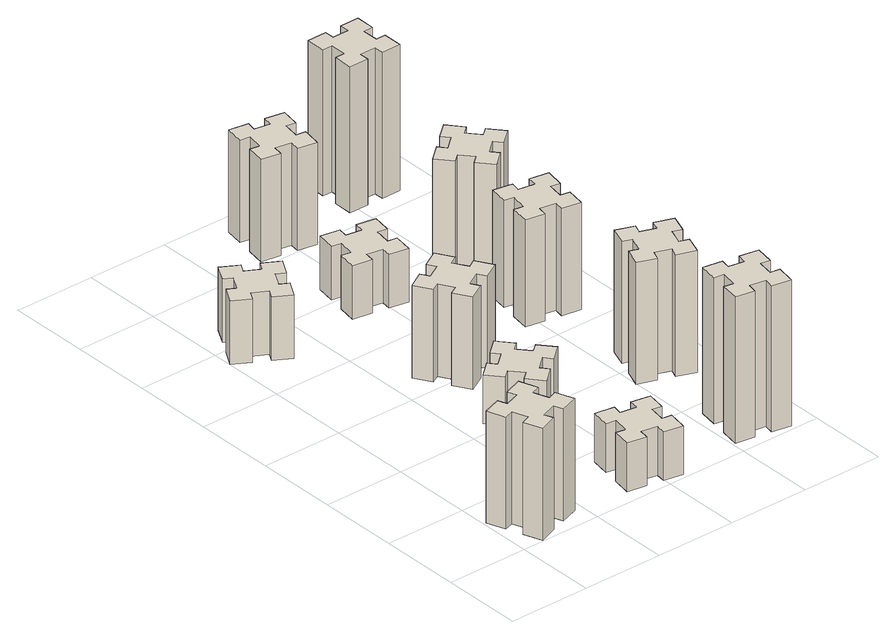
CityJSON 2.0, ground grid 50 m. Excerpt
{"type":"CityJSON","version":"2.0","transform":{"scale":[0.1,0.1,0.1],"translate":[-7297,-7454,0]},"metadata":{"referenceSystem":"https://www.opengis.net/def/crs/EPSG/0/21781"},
"CityObjects":{
"building1":{"type":"Building","attributes":{"class":"1000","function":"1000","usage":"1000","yearOfConstruction":2016,"roofType":"1000","measuredHeight":69,"storeysAboveGround":30,"storeysBelowGround":0},"geometry":[{"type":"Solid","lod":"1","boundaries":[[[[0,1,2,3,4,5,6,7,8,9,10,11,12,13,14,15,16,17,18,19]],[[17,16,20,21]],[[16,15,22,20]],[[15,14,23,22]],[[14,13,24,23]],[[13,12,25,24]],[[12,11,26,25]],[[11,10,27,26]],[[10,9,28,27]],[[9,8,29,28]],[[8,7,30,29]],[[7,6,31,30]],[[6,5,32,31]],[[5,4,33,32]],[[4,3,34,33]],[[3,2,35,34]],[[2,1,36,35]],[[1,0,37,36]],[[0,19,38,37]],[[19,18,39,38]],[[18,17,21,39]],[[24,25,26,27,28,29,30,31,32,33,34,35,36,37,38,39,21,20,22,23]]]]}]},
"building2":{"type":"Building","attributes":{"class":"1000","function":"1000","usage":"1000","yearOfConstruction":2016,"roofType":"1000","measuredHeight":39,"storeysAboveGround":30,"storeysBelowGround":0},"geometry":[{"type":"Solid","lod":"1","boundaries":[[[[40,41,42,43,44,45,46,47,48,49,50,51,52,53,54,55,56,57,58,59]],[[57,56,60,61]],[[56,55,62,60]],[[55,54,63,62]],[[54,53,64,63]],[[53,52,65,64]],[[52,51,66,65]],[[51,50,67,66]],[[50,49,68,67]],[[49,48,69,68]],[[48,47,70,69]],[[47,46,71,70]],[[46,45,72,71]],[[45,44,73,72]],[[44,43,74,73]],[[43,42,75,74]],[[42,41,76,75]],[[41,40,77,76]],[[40,59,78,77]],[[59,58,79,78]],[[58,57,61,79]],[[64,65,66,67,68,69,70,71,72,73,74,75,76,77,78,79,61,60,62,63]]]]}]},
"building3":{"type":"Building","attributes":{"class":"1000","function":"1000","usage":"1000","yearOfConstruction":2016,"roofType":"1000","measuredHeight":30,"storeysAboveGround":30,"storeysBelowGround":0},"geometry":[{"type":"Solid","lod":"1","boundaries":[[[[80,81,82,83,84,85,86,87,88,89,90,91,92,93,94,95,96,97,98,99]],[[97,96,100,101]],[[96,95,102,100]],[[95,94,103,102]],[[94,93,104,103]],[[93,92,105,104]],[[92,91,106,105]],[[91,90,107,106]],[[90,89,108,107]],[[89,88,109,108]],[[88,87,110,109]],[[87,86,111,110]],[[86,85,112,111]],[[85,84,113,112]],[[84,83,114,113]],[[83,82,115,114]],[[82,81,116,115]],[[81,80,117,116]],[[80,99,118,117]],[[99,98,119,118]],[[98,97,101,119]],[[104,105,106,107,108,109,110,111,112,113,114,115,116,117,118,119,101,100,102,103]]]]}]},
"building4":{"type":"Building","attributes":{"class":"1000","function":"1000","usage":"1000","yearOfConstruction":2016,"roofType":"1000","measuredHeight":30,"storeysAboveGround":30,"storeysBelowGround":0},"geometry":[{"type":"Solid","lod":"1","boundaries":[[[[120,121,122,123,124,125,126,127,128,129,130,131,132,133,134,135,136,137,138,139]],[[137,136,140,141]],[[136,135,142,140]],[[135,134,143,142]],[[134,133,144,143]],[[133,132,145,144]],[[132,131,146,145]],[[131,130,147,146]],[[130,129,148,147]],[[129,128,149,148]],[[128,127,150,149]],[[127,126,151,150]],[[126,125,152,151]],[[125,124,153,152]],[[124,123,154,153]],[[123,122,155,154]],[[122,121,156,155]],[[121,120,157,156]],[[120,139,158,157]],[[139,138,159,158]],[[138,137,141,159]],[[144,145,146,147,148,149,150,151,152,153,154,155,156,157,158,159,141,140,142,143]]]]}]},
"building5":{"type":"Building","attributes":{"class":"1000","function":"1000","usage":"1000","yearOfConstruction":2016,"roofType":"1000","measuredHeight":57,"storeysAboveGround":30,"storeysBelowGround":0},"geometry":[{"type":"Solid","lod":"1","boundaries":[[[[160,161,162,163,164,165,166,167,168,169,170,171,172,173,174,175,176,177,178,179]],[[177,176,180,181]],[[176,175,182,180]],[[175,174,183,182]],[[174,173,184,183]],[[173,172,185,184]],[[172,171,186,185]],[[171,170,187,186]],[[170,169,188,187]],[[169,168,189,188]],[[168,167,190,189]],[[167,166,191,190]],[[166,165,192,191]],[[165,164,193,192]],[[164,163,194,193]],[[163,162,195,194]],[[162,161,196,195]],[[161,160,197,196]],[[160,179,198,197]],[[179,178,199,198]],[[178,177,181,199]],[[184,185,186,187,188,189,190,191,192,193,194,195,196,197,198,199,181,180,182,183]]]]}]},
"building6":{"type":"Building","attributes":{"class":"1000","function":"1000","usage":"1000","yearOfConstruction":2016,"roofType":"1000","measuredHeight":33,"storeysAboveGround":30,"storeysBelowGround":0},"geometry":[{"type":"Solid","lod":"1","boundaries":[[[[200,201,202,203,204,205,206,207,208,209,210,211,212,213,214,215,216,217,218,219]],[[217,216,220,221]],[[216,215,222,220]],[[215,214,223,222]],[[214,213,224,223]],[[213,212,225,224]],[[212,211,226,225]],[[211,210,227,226]],[[210,209,228,227]],[[209,208,229,228]],[[208,207,230,229]],[[207,206,231,230]],[[206,205,232,231]],[[205,204,233,232]],[[204,203,234,233]],[[203,202,235,234]],[[202,201,236,235]],[[201,200,237,236]],[[200,219,238,237]],[[219,218,239,238]],[[218,217,221,239]],[[224,225,226,227,228,229,230,231,232,233,234,235,236,237,238,239,221,220,222,223]]]]}]},
"building7":{"type":"Building","attributes":{"class":"1000","function":"1000","usage":"1000","yearOfConstruction":2016,"roofType":"1000","measuredHeight":90,"storeysAboveGround":30,"storeysBelowGround":0},"geometry":[{"type":"Solid","lod":"1","boundaries":[[[[240,241,242,243,244,245,246,247,248,249,250,251,252,253,254,255,256,257,258,259]],[[257,256,260,261]],[[256,255,262,260]],[[255,254,263,262]],[[254,253,264,263]],[[253,252,265,264]],[[252,251,266,265]],[[251,250,267,266]],[[250,249,268,267]],[[249,248,269,268]],[[248,247,270,269]],[[247,246,271,270]],[[246,245,272,271]],[[245,244,273,272]],[[244,243,274,273]],[[243,242,275,274]],[[242,241,276,275]],[[241,240,277,276]],[[240,259,278,277]],[[259,258,279,278]],[[258,257,261,279]],[[264,265,266,267,268,269,270,271,272,273,274,275,276,277,278,279,261,260,262,263]]]]}]},
"building8":{"type":"Building","attributes":{"class":"1000","function":"1000","usage":"1000","yearOfConstruction":2016,"roofType":"1000","measuredHeight":63,"storeysAboveGround":30,"storeysBelowGround":0},"geometry":[{"type":"Solid","lod":"1","boundaries":[[[[280,281,282,283,284,285,286,287,288,289,290,291,292,293,294,295,296,297,298,299]],[[297,296,300,301]],[[296,295,302,300]],[[295,294,303,302]],[[294,293,304,303]],[[293,292,305,304]],[[292,291,306,305]],[[291,290,307,306]],[[290,289,308,307]],[[289,288,309,308]],[[288,287,310,309]],[[287,286,311,310]],[[286,285,312,311]],[[285,284,313,312]],[[284,283,314,313]],[[283,282,315,314]],[[282,281,316,315]],[[281,280,317,316]],[[280,299,318,317]],[[299,298,319,318]],[[298,297,301,319]],[[304,305,306,307,308,309,310,311,312,313,314,315,316,317,318,319,301,300,302,303]]]]}]},
"building9":{"type":"Building","attributes":{"class":"1000","function":"1000","usage":"1000","yearOfConstruction":2016,"roofType":"1000","measuredHeight":75,"storeysAboveGround":30,"storeysBelowGround":0},"geometry":[{"type":"Solid","lod":"1","boundaries":[[[[320,321,322,323,324,325,326,327,328,329,330,331,332,333,334,335,336,337,338,339]],[[337,336,340,341]],[[336,335,342,340]],[[335,334,343,342]],[[334,333,344,343]],[[333,332,345,344]],[[332,331,346,345]],[[331,330,347,346]],[[330,329,348,347]],[[329,328,349,348]],[[328,327,350,349]],[[327,326,351,350]],[[326,325,352,351]],[[325,324,353,352]],[[324,323,354,353]],[[323,322,355,354]],[[322,321,356,355]],[[321,320,357,356]],[[320,339,358,357]],[[339,338,359,358]],[[338,337,341,359]],[[344,345,346,347,348,349,350,351,352,353,354,355,356,357,358,359,341,340,342,343]]]]}]},
"building10":{"type":"Building","attributes":{"class":"1000","function":"1000","usage":"1000","yearOfConstruction":2016,"roofType":"1000","measuredHeight":66,"storeysAboveGround":30,"storeysBelowGround":0},"geometry":[{"type":"Solid","lod":"1","boundaries":[[[[360,361,362,363,364,365,366,367,368,369,370,371,372,373,374,375,376,377,378,379]],[[377,376,380,381]],[[376,375,382,380]],[[375,374,383,382]],[[374,373,384,383]],[[373,372,385,384]],[[372,371,386,385]],[[371,370,387,386]],[[370,369,388,387]],[[369,368,389,388]],[[368,367,390,389]],[[367,366,391,390]],[[366,365,392,391]],[[365,364,393,392]],[[364,363,394,393]],[[363,362,395,394]],[[362,361,396,395]],[[361,360,397,396]],[[360,379,398,397]],[[379,378,399,398]],[[378,377,381,399]],[[384,385,386,387,388,389,390,391,392,393,394,395,396,397,398,399,381,380,382,383]]]]}]},
"building11":{"type":"Building","attributes":{"class":"1000","function":"1000","usage":"1000","yearOfConstruction":2016,"roofType":"1000","measuredHeight":72,"storeysAboveGround":30,"storeysBelowGround":0},"geometry":[{"type":"Solid","lod":"1","boundaries":[[[[400,401,402,403,404,405,406,407,408,409,410,411,412,413,414,415,416,417,418,419]],[[417,416,420,421]],[[416,415,422,420]],[[415,414,423,422]],[[414,413,424,423]],[[413,412,425,424]],[[412,411,426,425]],[[411,410,427,426]],[[410,409,428,427]],[[409,408,429,428]],[[408,407,430,429]],[[407,406,431,430]],[[406,405,432,431]],[[405,404,433,432]],[[404,403,434,433]],[[403,402,435,434]],[[402,401,436,435]],[[401,400,437,436]],[[400,419,438,437]],[[419,418,439,438]],[[418,417,421,439]],[[424,425,426,427,428,429,430,431,432,433,434,435,436,437,438,439,421,420,422,423]]]]}]},
"building12":{"type":"Building","attributes":{"class":"1000","function":"1000","usage":"1000","yearOfConstruction":2016,"roofType":"1000","measuredHeight":90,"storeysAboveGround":30,"storeysBelowGround":0},"geometry":[{"type":"Solid","lod":"1","boundaries":[[[[440,441,442,443,444,445,446,447,448,449,450,451,452,453,454,455,456,457,458,459]],[[457,456,460,461]],[[456,455,462,460]],[[455,454,463,462]],[[454,453,464,463]],[[453,452,465,464]],[[452,451,466,465]],[[451,450,467,466]],[[450,449,468,467]],[[449,448,469,468]],[[448,447,470,469]],[[447,446,471,470]],[[446,445,472,471]],[[445,444,473,472]],[[444,443,474,473]],[[443,442,475,474]],[[442,441,476,475]],[[441,440,477,476]],[[440,459,478,477]],[[459,458,479,478]],[[458,457,461,479]],[[464,465,466,467,468,469,470,471,472,473,474,475,476,477,478,479,461,460,462,463]]]]}]}
},
"vertices":[
[115,235,0],[149,141,0],[93,120,0],[134,7,0],[247,49,0],[226,105,0],[320,139,0],[340,83,0],[453,124,0],[412,237,0],[356,216,0],[322,310,0],[378,330,0],[337,443,0],[224,402,0],[245,346,0],[151,312,0],[130,368,0],[17,327,0],[59,214,0],[151,312,690],[130,368,690],[245,346,690],[224,402,690],[337,443,690],[378,330,690],[322,310,690],[356,216,690],[412,237,690],[453,124,690],[340,83,690],[320,139,690],[226,105,690],[247,49,690],[134,7,690],[93,120,690],[149,141,690],[115,235,690],[59,214,690],[17,327,690],
[306,2347,0],[356,2434,0],[408,2404,0],[468,2508,0],[364,2568,0],[334,2516,0],[247,2566,0],[277,2618,0],[173,2678,0],[113,2574,0],[165,2544,0],[115,2457,0],[63,2487,0],[3,2383,0],[107,2323,0],[137,2375,0],[224,2325,0],[194,2273,0],[298,2213,0],[358,2317,0],[224,2325,390],[194,2273,390],[137,2375,390],[107,2323,390],[3,2383,390],[63,2487,390],[115,2457,390],[165,2544,390],[113,2574,390],[173,2678,390],[277,2618,390],[247,2566,390],[334,2516,390],[364,2568,390],[468,2508,390],[408,2404,390],[356,2434,390],[306,2347,390],[358,2317,390],[298,2213,390],
[876,294,0],[858,195,0],[799,206,0],[778,87,0],[897,67,0],[907,126,0],[1005,108,0],[995,49,0],[1113,28,0],[1134,147,0],[1075,157,0],[1092,255,0],[1151,245,0],[1172,363,0],[1054,384,0],[1044,325,0],[945,342,0],[956,401,0],[837,422,0],[817,304,0],[945,342,300],[956,401,300],[1044,325,300],[1054,384,300],[1172,363,300],[1151,245,300],[1092,255,300],[1075,157,300],[1134,147,300],[1113,28,300],[995,49,300],[1005,108,300],[907,126,300],[897,67,300],[778,87,300],[799,206,300],[858,195,300],[876,294,300],[817,304,300],[837,422,300],
[908,949,0],[984,1013,0],[1023,967,0],[1115,1044,0],[1038,1136,0],[992,1098,0],[927,1174,0],[973,1213,0],[896,1305,0],[804,1228,0],[843,1182,0],[766,1117,0],[728,1163,0],[636,1086,0],[713,994,0],[759,1033,0],[823,956,0],[777,918,0],[854,826,0],[946,903,0],[823,956,300],[777,918,300],[759,1033,300],[713,994,300],[636,1086,300],[728,1163,300],[766,1117,300],[843,1182,300],[804,1228,300],[896,1305,300],[973,1213,300],[927,1174,300],[992,1098,300],[1038,1136,300],[1115,1044,300],[1023,967,300],[984,1013,300],[908,949,300],[946,903,300],[854,826,300],
[755,1594,0],[805,1507,0],[753,1477,0],[813,1373,0],[917,1433,0],[887,1485,0],[974,1535,0],[1004,1483,0],[1108,1543,0],[1048,1647,0],[996,1617,0],[946,1704,0],[998,1734,0],[938,1838,0],[834,1778,0],[864,1726,0],[777,1676,0],[747,1728,0],[643,1668,0],[703,1564,0],[777,1676,570],[747,1728,570],[864,1726,570],[834,1778,570],[938,1838,570],[998,1734,570],[946,1704,570],[996,1617,570],[1048,1647,570],[1108,1543,570],[1004,1483,570],[974,1535,570],[887,1485,570],[917,1433,570],[813,1373,570],[753,1477,570],[805,1507,570],[755,1594,570],[703,1564,570],[643,1668,570],
[876,2514,0],[858,2415,0],[799,2426,0],[778,2307,0],[897,2287,0],[907,2346,0],[1005,2328,0],[995,2269,0],[1113,2248,0],[1134,2367,0],[1075,2377,0],[1092,2475,0],[1151,2465,0],[1172,2583,0],[1054,2604,0],[1044,2545,0],[945,2562,0],[956,2621,0],[837,2642,0],[817,2524,0],[945,2562,330],[956,2621,330],[1044,2545,330],[1054,2604,330],[1172,2583,330],[1151,2465,330],[1092,2475,330],[1075,2377,330],[1134,2367,330],[1113,2248,330],[995,2269,330],[1005,2328,330],[907,2346,330],[897,2287,330],[778,2307,330],[799,2426,330],[858,2415,330],[876,2514,330],[817,2524,330],[837,2642,330],
[1784,325,0],[1685,342,0],[1696,401,0],[1577,422,0],[1557,304,0],[1616,294,0],[1598,195,0],[1539,206,0],[1518,87,0],[1637,67,0],[1647,126,0],[1745,108,0],[1735,49,0],[1853,28,0],[1874,147,0],[1815,157,0],[1832,255,0],[1891,245,0],[1912,363,0],[1794,384,0],[1832,255,900],[1891,245,900],[1815,157,900],[1874,147,900],[1853,28,900],[1735,49,900],[1745,108,900],[1647,126,900],[1637,67,900],[1518,87,900],[1539,206,900],[1598,195,900],[1616,294,900],[1557,304,900],[1577,422,900],[1696,401,900],[1685,342,900],[1784,325,900],[1794,384,900],[1912,363,900],
[876,3254,0],[858,3155,0],[799,3166,0],[778,3047,0],[897,3027,0],[907,3086,0],[1005,3068,0],[995,3009,0],[1113,2988,0],[1134,3107,0],[1075,3117,0],[1092,3215,0],[1151,3205,0],[1172,3323,0],[1054,3344,0],[1044,3285,0],[945,3302,0],[956,3361,0],[837,3382,0],[817,3264,0],[945,3302,630],[956,3361,630],[1044,3285,630],[1054,3344,630],[1172,3323,630],[1151,3205,630],[1092,3215,630],[1075,3117,630],[1134,3107,630],[1113,2988,630],[995,3009,630],[1005,3068,630],[907,3086,630],[897,3027,630],[778,3047,630],[799,3166,630],[858,3155,630],[876,3254,630],[817,3264,630],[837,3382,630],
[1631,879,0],[1725,845,0],[1704,789,0],[1817,747,0],[1858,860,0],[1802,881,0],[1836,975,0],[1892,954,0],[1933,1067,0],[1820,1108,0],[1800,1052,0],[1706,1086,0],[1727,1142,0],[1614,1183,0],[1573,1070,0],[1629,1050,0],[1595,956,0],[1539,977,0],[1497,864,0],[1610,823,0],[1595,956,750],[1539,977,750],[1629,1050,750],[1573,1070,750],[1614,1183,750],[1727,1142,750],[1706,1086,750],[1800,1052,750],[1820,1108,750],[1933,1067,750],[1892,954,750],[1836,975,750],[1802,881,750],[1858,860,750],[1817,747,750],[1704,789,750],[1725,845,750],[1631,879,750],[1610,823,750],[1497,864,750],
[1547,1706,0],[1645,1688,0],[1635,1629,0],[1753,1608,0],[1774,1727,0],[1715,1737,0],[1732,1835,0],[1791,1825,0],[1812,1943,0],[1694,1964,0],[1684,1905,0],[1585,1922,0],[1596,1981,0],[1477,2002,0],[1457,1884,0],[1516,1874,0],[1498,1775,0],[1439,1786,0],[1418,1667,0],[1537,1647,0],[1498,1775,660],[1439,1786,660],[1516,1874,660],[1457,1884,660],[1477,2002,660],[1596,1981,660],[1585,1922,660],[1684,1905,660],[1694,1964,660],[1812,1943,660],[1791,1825,660],[1732,1835,660],[1715,1737,660],[1774,1727,660],[1753,1608,660],[1635,1629,660],[1645,1688,660],[1547,1706,660],[1537,1647,660],[1418,1667,660],
[1499,2313,0],[1563,2236,0],[1517,2198,0],[1594,2106,0],[1686,2183,0],[1648,2229,0],[1724,2293,0],[1763,2247,0],[1855,2324,0],[1778,2416,0],[1732,2378,0],[1667,2454,0],[1713,2493,0],[1636,2585,0],[1544,2508,0],[1583,2462,0],[1506,2397,0],[1468,2443,0],[1376,2366,0],[1453,2274,0],[1506,2397,720],[1468,2443,720],[1583,2462,720],[1544,2508,720],[1636,2585,720],[1713,2493,720],[1667,2454,720],[1732,2378,720],[1778,2416,720],[1855,2324,720],[1763,2247,720],[1724,2293,720],[1648,2229,720],[1686,2183,720],[1594,2106,720],[1517,2198,720],[1563,2236,720],[1499,2313,720],[1453,2274,720],[1376,2366,720],
[1565,3175,0],[1665,3175,0],[1665,3115,0],[1785,3115,0],[1785,3235,0],[1725,3235,0],[1725,3335,0],[1785,3335,0],[1785,3455,0],[1665,3455,0],[1665,3395,0],[1565,3395,0],[1565,3455,0],[1445,3455,0],[1445,3335,0],[1505,3335,0],[1505,3235,0],[1445,3235,0],[1445,3115,0],[1565,3115,0],[1505,3235,900],[1445,3235,900],[1505,3335,900],[1445,3335,900],[1445,3455,900],[1565,3455,900],[1565,3395,900],[1665,3395,900],[1665,3455,900],[1785,3455,900],[1785,3335,900],[1725,3335,900],[1725,3235,900],[1785,3235,900],[1785,3115,900],[1665,3115,900],[1665,3175,900],[1565,3175,900],[1565,3115,900],[1445,3115,900]
]}
